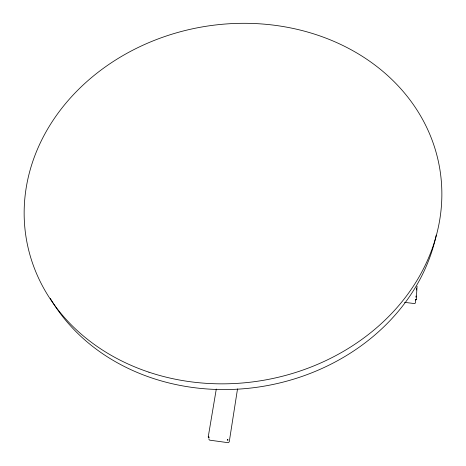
<?xml version="1.0" encoding="UTF-8"?>
<svg xmlns="http://www.w3.org/2000/svg" width="466" height="466" viewBox="0 0 466 466"><rect width="100%" height="100%" fill="white"/><g stroke="black" fill="none" stroke-linecap="round" stroke-linejoin="round"><path stroke-width="0.7" d="M416.26 299.667L415.48 299.405L415.404 299.988L416.26 299.667L417.058 286.141M415.911 297.203L415.992 296.003M416.388 290.009L416.517 288.052M415.754 299.621L415.532 302.9L414.589 303.593L404.523 302.335M237.526 388.889L229.231 441.896L228.165 442.7L209.56 440.143L208.803 439.089M208.203 437.05L216.294 389.052M436.228 235.12A206.118 177.237 -9.8 0 1 262.509 386.425A206.118 177.237 -9.8 0 1 50.293 298.391M208.855 436.968L209.013 438.116L208.36 436.957L208.855 436.968M227.408 439.508L227.257 440.201L227.862 440.434L227.973 439.642L227.408 439.508M148.951 372.194A209.677 179.323 -9.8 0 0 440.615 174.494A209.677 179.323 -9.8 0 0 109.452 64.04A209.677 179.323 -9.8 0 0 148.951 372.194"/></g></svg>
